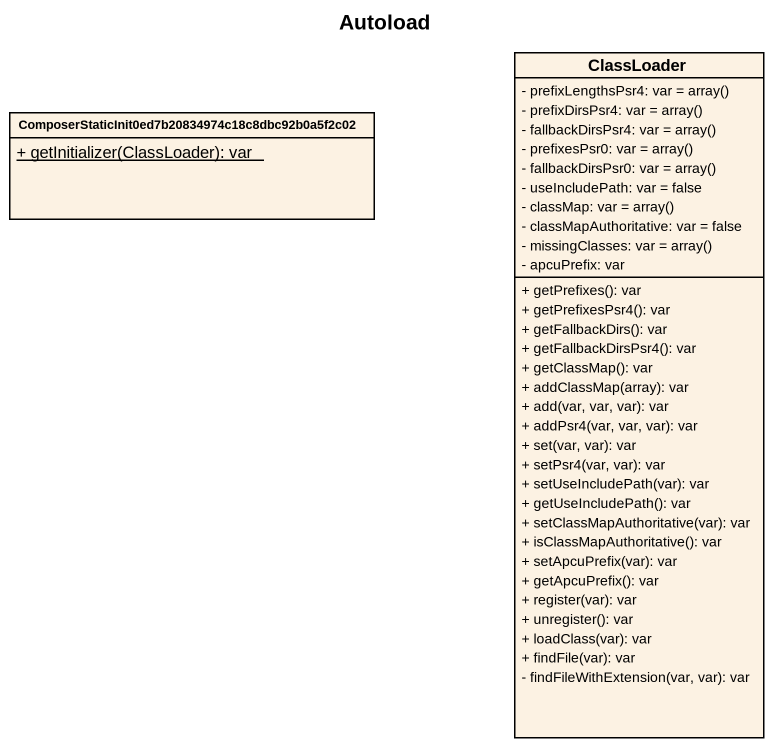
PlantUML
@startuml
title Autoload
hide circle
hide empty members
skinparam classAttributeIconSize 0
class ClassLoader {
  {field} - prefixLengthsPsr4: var = array()
  {field} - prefixDirsPsr4: var = array()
  {field} - fallbackDirsPsr4: var = array()
  {field} - prefixesPsr0: var = array()
  {field} - fallbackDirsPsr0: var = array()
  - useIncludePath: var = false
  {field} - classMap: var = array()
  - classMapAuthoritative: var = false
  {field} - missingClasses: var = array()
  - apcuPrefix: var
  + getPrefixes(): var
  + getPrefixesPsr4(): var
  + getFallbackDirs(): var
  + getFallbackDirsPsr4(): var
  + getClassMap(): var
  + addClassMap(array): var
  + add(var, var, var): var
  + addPsr4(var, var, var): var
  + set(var, var): var
  + setPsr4(var, var): var
  + setUseIncludePath(var): var
  + getUseIncludePath(): var
  + setClassMapAuthoritative(var): var
  + isClassMapAuthoritative(): var
  + setApcuPrefix(var): var
  + getApcuPrefix(): var
  + register(var): var
  + unregister(): var
  + loadClass(var): var
  + findFile(var): var
  - findFileWithExtension(var, var): var
}
class "ComposerStaticInit0ed7b20834974c18c8dbc92b0a5f2c02" as ComposerStaticInit0ed7b20834 {
  {static} + getInitializer(ClassLoader): var
}
@enduml
